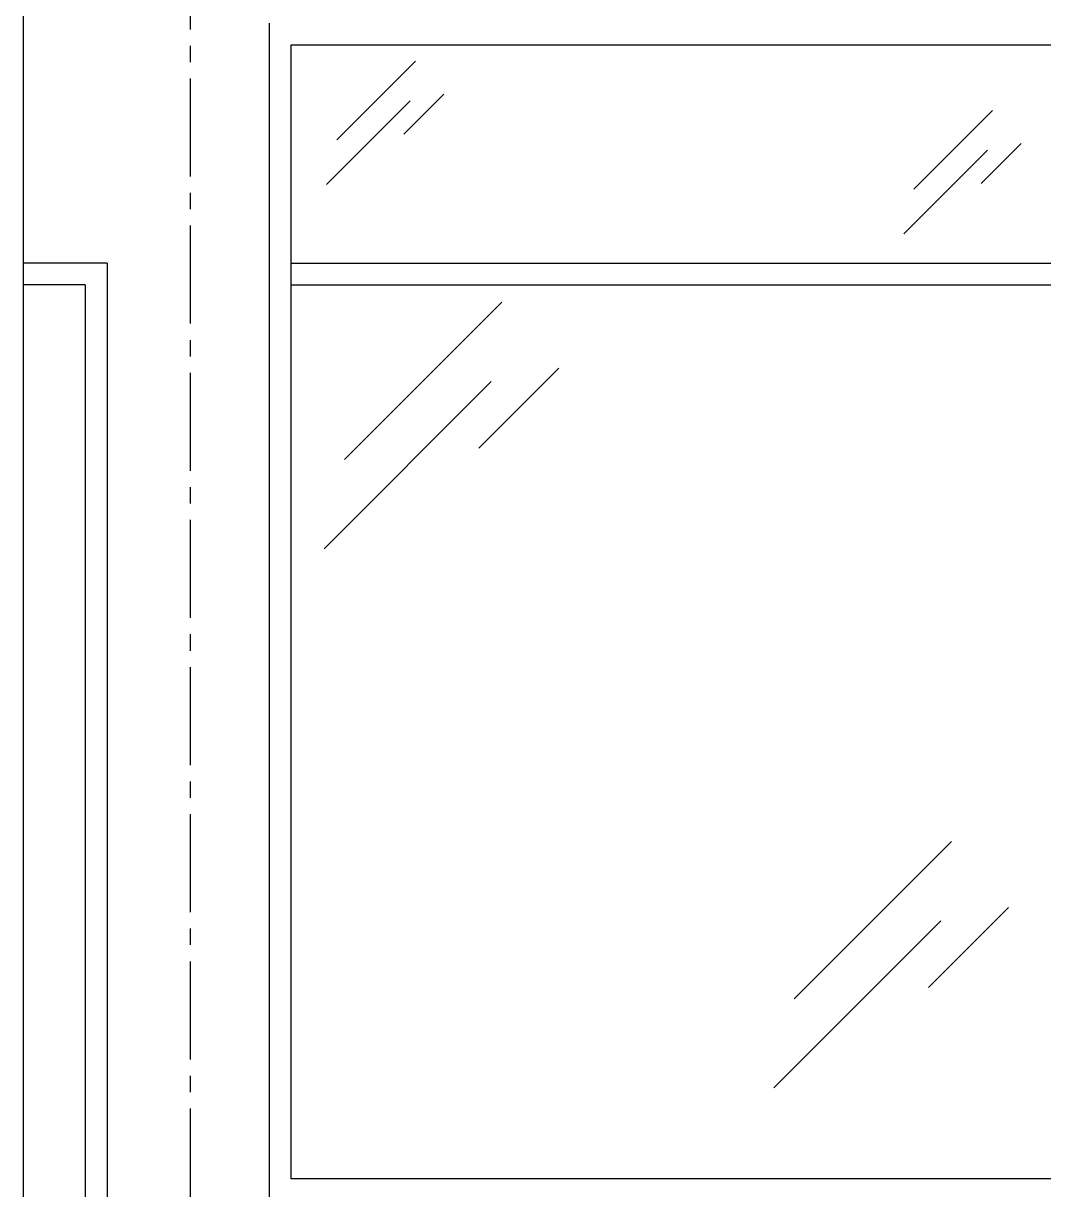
# Model space of a CAD drawing. Header units: inches. Extents: x 0 to 10293, y 0 to 4182.
# Drawn here: x 3438.8 to 3533.1, y 3325.6 to 3432.6 of the extents above; entities that cross this region are included whole.
import ezdxf

# ---------------------------------------------------------------- set-up
doc = ezdxf.new("R2010")
doc.units = ezdxf.units.IN
doc.header["$LTSCALE"] = 48
doc.header["$MEASUREMENT"] = 0
doc.linetypes.add('CENTER2', pattern=[1.125, 0.75, -0.125, 0.125, -0.125])

msp = doc.modelspace()

# ---------------------------------------------------------------- linework, layer by layer
at = {"linetype": 'CENTER2', "ltscale": 0.25}
msp.add_line((3454.14189, 3738.02573), (3454.14189, 3266.47958), dxfattribs=at)
for p, q in [((3438.83687, 3497.49477), (3438.83687, 3271.07162)), ((3461.39189, 3432.57866), (3461.39189, 3324.57866)), ((3463.39189, 3430.57866), (3463.39189, 3326.57866)), ((3533.11526, 3430.57866), (3463.39189, 3430.57866)), ((3467.60228, 3421.89564), (3474.81905, 3429.11241)), ((3474.33708, 3425.47222), (3466.66523, 3417.80037)), ((3477.43144, 3426.07842), (3473.76237, 3422.40935)), ((3520.56811, 3417.35898), (3527.78488, 3424.57575)), ((3527.30291, 3420.93556), (3519.63106, 3413.26371)), ((3530.39727, 3421.54176), (3526.7282, 3417.87269)), ((3446.51689, 3410.57866), (3438.83687, 3410.57866)), ((3446.51689, 3410.57866), (3446.51689, 3324.57866)), ((3463.39189, 3410.57866), (3533.11526, 3410.57866)), ((3444.51689, 3408.57866), (3438.83687, 3408.57866)), ((3444.51689, 3408.57866), (3444.51689, 3324.57866)), ((3463.39189, 3408.57866), (3533.11526, 3408.57866)), ((3468.31381, 3392.57334), (3482.74734, 3407.00688)), ((3487.97213, 3400.9389), (3480.63399, 3393.60076)), ((3481.7834, 3399.7265), (3466.4397, 3384.3828)), ((3509.57775, 3343.10058), (3524.01128, 3357.53412)), ((3529.23607, 3351.46614), (3521.89793, 3344.128)), ((3523.04734, 3350.25374), (3507.70364, 3334.91004)), ((3533.11526, 3326.57866), (3463.39189, 3326.57866))]:
    msp.add_line(p, q)

doc.saveas('drawing.dxf')
